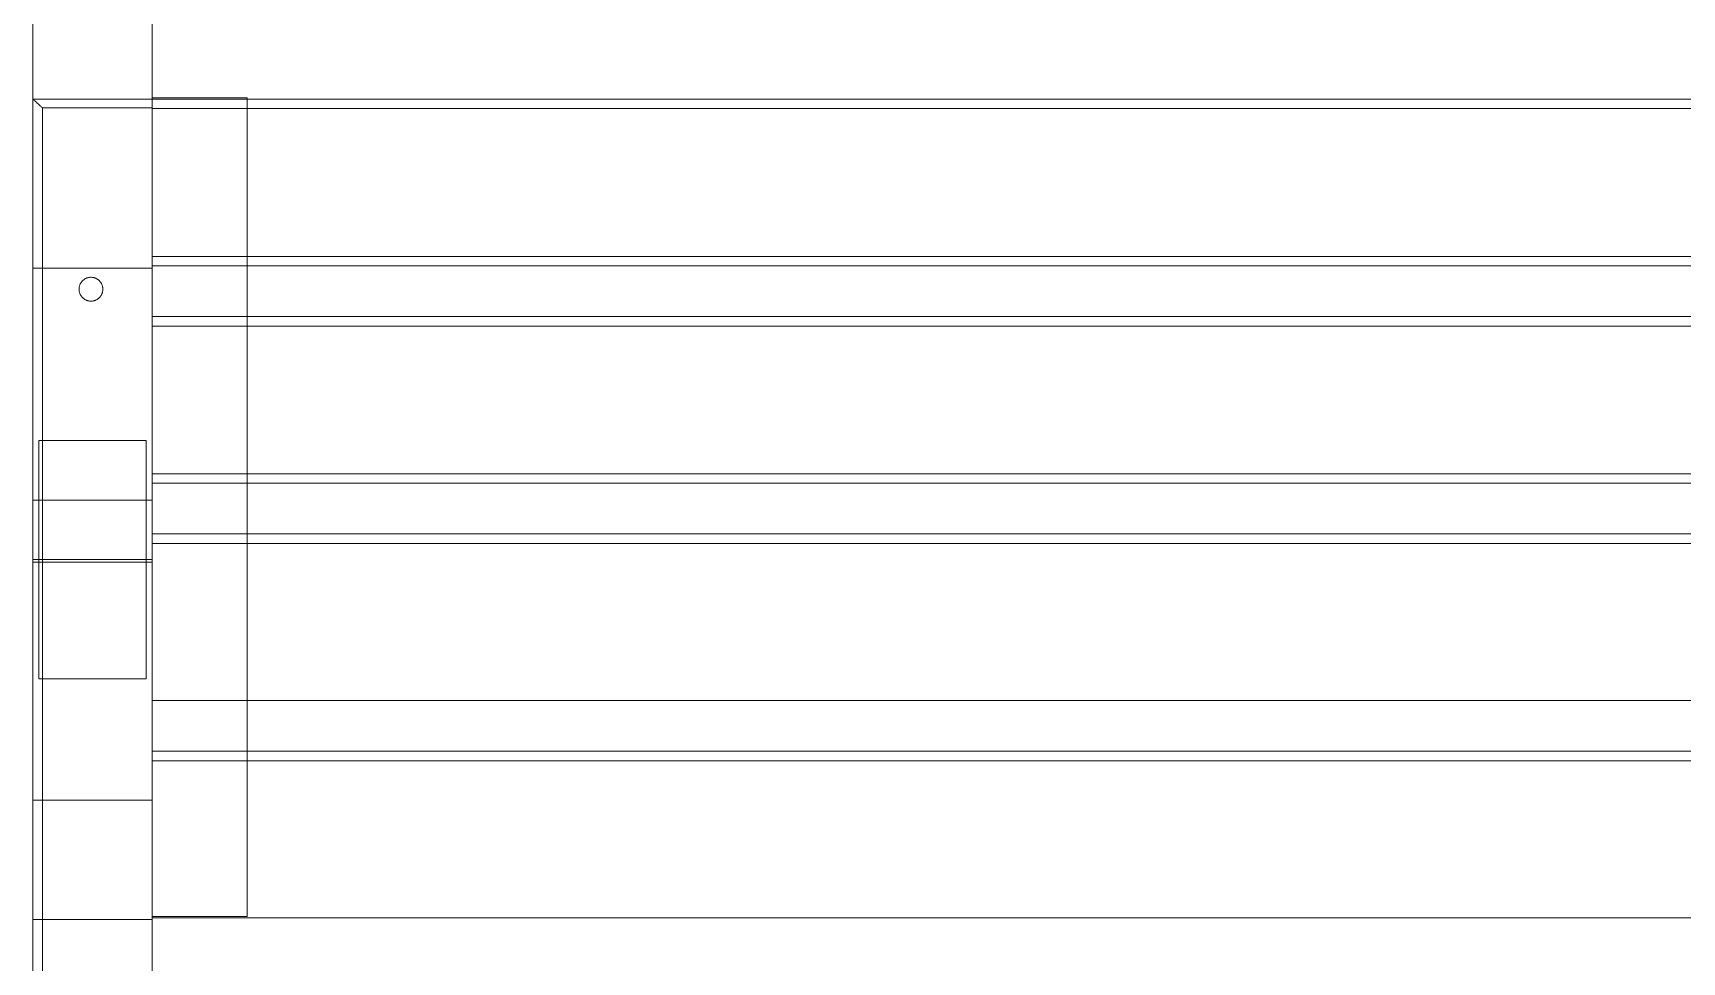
# Model space of a CAD drawing. Header units: millimetres. Extents: x 27531 to 32481, y 14140 to 19587.
# Drawn here: x 27905 to 28599, y 17952 to 18343 of the extents above; entities that cross this region are included whole.
import ezdxf

# ---------------------------------------------------------------- set-up
doc = ezdxf.new("R2010")
doc.units = ezdxf.units.MM
doc.header["$LTSCALE"] = 3
doc.layers.add('Warstwa 1', color=7, linetype='Continuous')

# ---------------------------------------------------------------- blocks, each defined once
blk = doc.blocks.new('eweq')
at = {"layer": 'Warstwa 1', "color": 7, "lineweight": 18}
for points in [[(35307.238, 16929.219), (35307.238, 16835.556)], [(35307.238, 16929.219), (35313.588, 16929.219)], [(35313.588, 16929.219), (35307.238, 16929.219)], [(35307.238, 16929.219), (35307.238, 16929.219)], [(35313.588, 16929.293), (35318.668, 16929.293)], [(35313.588, 16929.293), (35313.588, 16929.293)], [(35313.588, 16929.293), (35318.668, 16929.293)], [(35313.588, 16885.637), (35313.588, 16929.293)], [(35313.588, 16885.637), (35313.588, 16929.293)], [(35313.588, 16929.219), (35313.588, 16929.219)], [(35313.588, 16920.329), (35313.588, 16929.219)], [(35313.588, 16929.219), (35313.588, 16929.219)], [(35504.088, 16929.219), (35313.588, 16929.219)], [(35318.668, 16929.293), (35318.668, 16929.293)], [(35318.668, 16885.637), (35318.668, 16929.293)], [(35318.668, 16885.637), (35318.668, 16929.293)], [(35307.746, 16928.75), (35307.746, 16836.024)], [(35307.746, 16928.75), (35313.588, 16928.75)], [(35313.588, 16928.711), (35313.588, 16920.837)], [(35504.088, 16928.711), (35313.588, 16928.711)], [(35504.088, 16920.837), (35313.588, 16920.837)], [(35313.588, 16920.329), (35313.588, 16920.329)], [(35504.088, 16920.329), (35313.588, 16920.329)], [(35504.088, 16917.63), (35313.588, 16917.63)], [(35313.588, 16908.74), (35313.588, 16917.63)], [(35313.588, 16917.63), (35313.588, 16917.63)], [(35504.088, 16917.122), (35313.588, 16917.122)], [(35313.588, 16917.122), (35313.588, 16909.248)], [(35307.555, 16911.015), (35313.27, 16911.015)], [(35307.555, 16911.015), (35307.555, 16911.015)], [(35313.27, 16911.015), (35307.555, 16911.015)], [(35313.27, 16911.015), (35313.27, 16911.015)], [(35504.088, 16909.248), (35313.588, 16909.248)], [(35504.088, 16908.74), (35313.588, 16908.74)], [(35313.588, 16908.74), (35313.588, 16908.74)], [(35313.588, 16907.832), (35307.238, 16907.832)], [(35313.27, 16907.832), (35307.555, 16907.832)], [(35504.088, 16906.041), (35313.588, 16906.041)], [(35313.588, 16906.041), (35313.588, 16906.041)], [(35313.588, 16897.151), (35313.588, 16906.041)], [(35313.588, 16905.533), (35313.588, 16897.151)], [(35504.088, 16905.533), (35313.588, 16905.533)], [(35307.238, 16904.665), (35307.238, 16904.665)], [(35307.238, 16904.538), (35307.238, 16904.538)], [(35313.588, 16904.665), (35313.588, 16904.665)], [(35313.588, 16904.538), (35313.588, 16904.538)], [(35307.555, 16898.315), (35313.27, 16898.315)], [(35307.555, 16898.315), (35307.555, 16898.315)], [(35313.27, 16898.315), (35307.555, 16898.315)], [(35313.27, 16898.315), (35313.27, 16898.315)], [(35313.588, 16897.151), (35313.588, 16897.151)], [(35313.588, 16894.452), (35313.588, 16894.452)], [(35504.088, 16894.452), (35313.588, 16894.452)], [(35504.088, 16894.452), (35313.588, 16894.452)], [(35313.588, 16893.944), (35313.588, 16885.562)], [(35313.588, 16885.562), (35313.588, 16893.944)], [(35504.088, 16893.944), (35313.588, 16893.944)], [(35504.088, 16893.944), (35313.588, 16893.944)], [(35307.238, 16891.838), (35307.238, 16885.488)], [(35307.238, 16891.838), (35307.238, 16891.838)], [(35313.588, 16891.838), (35313.588, 16891.838)], [(35307.238, 16885.488), (35307.238, 16885.488)], [(35307.238, 16885.488), (35313.588, 16885.488)], [(35313.588, 16885.488), (35307.238, 16885.488)], [(35307.238, 16885.488), (35307.238, 16885.488)], [(35313.588, 16885.637), (35318.668, 16885.637)], [(35313.588, 16885.637), (35313.588, 16885.637)], [(35313.588, 16885.637), (35318.668, 16885.637)], [(35313.588, 16885.562), (35313.588, 16885.562)], [(35313.588, 16885.562), (35313.588, 16885.562)], [(35313.588, 16885.488), (35313.588, 16885.488)], [(35313.588, 16885.488), (35313.588, 16885.488)], [(35318.668, 16885.637), (35318.668, 16885.637)]]:
    blk.add_lwpolyline(points, dxfattribs=at)
for points in [[(35307.238, 17001.058), (35307.238, 16968.927), (35307.238, 16936.796), (35307.238, 16904.665)], [(35307.238, 17001.058), (35307.238, 16968.927), (35307.238, 16936.796), (35307.238, 16904.665)], [(35313.588, 17001.058), (35313.588, 16968.927), (35313.588, 16936.796), (35313.588, 16904.665)], [(35313.588, 17001.058), (35313.588, 16968.927), (35313.588, 16936.796), (35313.588, 16904.665)], [(35307.238, 16929.219), (35307.238, 16897.998), (35307.238, 16866.777), (35307.238, 16835.556)], [(35313.588, 16929.219), (35311.471, 16929.219), (35309.354, 16929.219), (35307.238, 16929.219)], [(35307.238, 16929.219), (35307.238, 16916.758), (35307.238, 16904.298), (35307.238, 16891.838)], [(35307.238, 16929.219), (35307.238, 16926.215), (35307.238, 16923.211), (35307.238, 16920.208)], [(35313.588, 16929.219), (35313.588, 16897.998), (35313.588, 16866.777), (35313.588, 16835.556)], [(35313.588, 16920.208), (35313.588, 16923.211), (35313.588, 16926.215), (35313.588, 16929.219)], [(35313.588, 16929.219), (35313.588, 16916.758), (35313.588, 16904.298), (35313.588, 16891.838)], [(35504.088, 16929.219), (35440.588, 16929.219), (35377.088, 16929.219), (35313.588, 16929.219)], [(35313.588, 16928.75), (35313.588, 16897.842), (35313.588, 16866.933), (35313.588, 16836.024)], [(35307.238, 16920.208), (35307.238, 16908.634), (35307.238, 16897.061), (35307.238, 16885.488)], [(35307.238, 16920.208), (35309.354, 16920.208), (35311.471, 16920.208), (35313.588, 16920.208)], [(35504.088, 16920.329), (35440.588, 16920.329), (35377.088, 16920.329), (35313.588, 16920.329)], [(35313.588, 16920.208), (35313.588, 16908.634), (35313.588, 16897.061), (35313.588, 16885.488)], [(35504.088, 16917.63), (35440.588, 16917.63), (35377.088, 16917.63), (35313.588, 16917.63)], [(35307.555, 16911.015), (35307.555, 16906.782), (35307.555, 16902.548), (35307.555, 16898.315)], [(35307.555, 16911.015), (35307.555, 16906.782), (35307.555, 16902.548), (35307.555, 16898.315)], [(35313.27, 16911.015), (35313.27, 16906.782), (35313.27, 16902.548), (35313.27, 16898.315)], [(35313.27, 16911.015), (35313.27, 16906.782), (35313.27, 16902.548), (35313.27, 16898.315)], [(35504.088, 16908.74), (35440.588, 16908.74), (35377.088, 16908.74), (35313.588, 16908.74)], [(35504.088, 16906.041), (35440.588, 16906.041), (35377.088, 16906.041), (35313.588, 16906.041)], [(35313.588, 16904.665), (35311.471, 16904.665), (35309.354, 16904.665), (35307.238, 16904.665)], [(35307.238, 16904.665), (35309.354, 16904.665), (35311.471, 16904.665), (35313.588, 16904.665)], [(35313.588, 16904.538), (35311.471, 16904.538), (35309.354, 16904.538), (35307.238, 16904.538)], [(35307.238, 16904.538), (35307.238, 16898.188), (35307.238, 16891.838), (35307.238, 16885.488)], [(35307.238, 16904.538), (35309.354, 16904.538), (35311.471, 16904.538), (35313.588, 16904.538)], [(35307.238, 16904.538), (35307.238, 16898.188), (35307.238, 16891.838), (35307.238, 16885.488)], [(35313.588, 16904.538), (35313.588, 16898.188), (35313.588, 16891.838), (35313.588, 16885.488)], [(35313.588, 16904.538), (35313.588, 16898.188), (35313.588, 16891.838), (35313.588, 16885.488)], [(35504.088, 16897.151), (35440.588, 16897.151), (35377.088, 16897.151), (35313.588, 16897.151)], [(35504.088, 16897.151), (35440.588, 16897.151), (35377.088, 16897.151), (35313.588, 16897.151)], [(35307.238, 16891.838), (35307.238, 16889.721), (35307.238, 16887.605), (35307.238, 16885.488)], [(35313.588, 16891.838), (35311.471, 16891.838), (35309.354, 16891.838), (35307.238, 16891.838)], [(35313.588, 16891.838), (35311.471, 16891.838), (35309.354, 16891.838), (35307.238, 16891.838)], [(35313.588, 16891.838), (35311.471, 16891.838), (35309.354, 16891.838), (35307.238, 16891.838)], [(35307.238, 16891.838), (35307.238, 16889.721), (35307.238, 16887.605), (35307.238, 16885.488)], [(35313.588, 16885.488), (35313.588, 16887.605), (35313.588, 16889.721), (35313.588, 16891.838)], [(35313.588, 16891.838), (35313.588, 16889.721), (35313.588, 16887.605), (35313.588, 16885.488)], [(35313.588, 16885.488), (35313.588, 16887.605), (35313.588, 16889.721), (35313.588, 16891.838)], [(35307.238, 16885.488), (35309.354, 16885.488), (35311.471, 16885.488), (35313.588, 16885.488)], [(35307.238, 16885.488), (35309.354, 16885.488), (35311.471, 16885.488), (35313.588, 16885.488)], [(35307.238, 16885.488), (35309.354, 16885.488), (35311.471, 16885.488), (35313.588, 16885.488)], [(35313.588, 16879.212), (35313.588, 16881.329), (35313.588, 16883.446), (35313.588, 16885.562)], [(35504.088, 16885.562), (35440.588, 16885.562), (35377.088, 16885.562), (35313.588, 16885.562)], [(35504.088, 16885.562), (35440.588, 16885.562), (35377.088, 16885.562), (35313.588, 16885.562)], [(35313.588, 16885.562), (35313.588, 16883.446), (35313.588, 16881.329), (35313.588, 16879.212)], [(35504.088, 16885.562), (35440.588, 16885.562), (35377.088, 16885.562), (35313.588, 16885.562)], [(35504.088, 16885.562), (35440.588, 16885.562), (35377.088, 16885.562), (35313.588, 16885.562)]]:
    blk.add_open_spline(points, degree=3, dxfattribs=at)
for points, knots in [([(35307.238, 16929.219), (35307.238, 16929.219), (35307.245, 16929.211), (35307.257, 16929.2), (35307.27, 16929.189), (35307.288, 16929.172), (35307.309, 16929.153), (35307.33, 16929.134), (35307.354, 16929.111), (35307.38, 16929.088), (35307.406, 16929.064), (35307.433, 16929.039), (35307.462, 16929.012), (35307.491, 16928.985), (35307.52, 16928.958), (35307.551, 16928.93), (35307.581, 16928.902), (35307.611, 16928.874), (35307.643, 16928.845), (35307.675, 16928.816), (35307.714, 16928.78), (35307.746, 16928.75)], [0, 0, 0, 0, 1, 1, 1, 2, 2, 2, 3, 3, 3, 4, 4, 4, 5, 5, 5, 6, 6, 6, 7, 7, 7, 7]), ([(35313.588, 16929.219), (35313.588, 16929.219), (35313.588, 16929.215), (35313.588, 16929.209), (35313.588, 16929.203), (35313.588, 16929.193), (35313.588, 16929.181), (35313.588, 16929.168), (35313.588, 16929.153), (35313.588, 16929.135), (35313.588, 16929.117), (35313.588, 16929.096), (35313.588, 16929.074), (35313.588, 16929.051), (35313.588, 16929.027), (35313.588, 16929), (35313.588, 16928.973), (35313.588, 16928.946), (35313.588, 16928.917), (35313.588, 16928.861), (35313.588, 16928.81), (35313.588, 16928.75)], [0, 0, 0, 0, 1, 1, 1, 2, 2, 2, 3, 3, 3, 4, 4, 4, 5, 5, 5, 6, 6, 6, 7, 7, 7, 7]), ([(35313.588, 16929.219), (35313.588, 16929.219), (35313.588, 16929.207), (35313.588, 16929.188), (35313.588, 16929.169), (35313.588, 16929.139), (35313.588, 16929.103), (35313.588, 16929.067), (35313.588, 16929.023), (35313.588, 16928.974), (35313.588, 16928.925), (35313.588, 16928.875), (35313.588, 16928.819), (35313.588, 16928.782), (35313.588, 16928.748), (35313.588, 16928.711)], [0, 0, 0, 0, 1, 1, 1, 2, 2, 2, 3, 3, 3, 4, 4, 4, 5, 5, 5, 5]), ([(35313.588, 16920.837), (35313.588, 16920.781), (35313.588, 16920.716), (35313.588, 16920.664), (35313.588, 16920.611), (35313.588, 16920.557), (35313.588, 16920.514), (35313.588, 16920.47), (35313.588, 16920.432), (35313.588, 16920.402), (35313.588, 16920.372), (35313.588, 16920.353), (35313.588, 16920.34), (35313.588, 16920.332), (35313.588, 16920.329), (35313.588, 16920.329)], [0, 0, 0, 0, 1, 1, 1, 2, 2, 2, 3, 3, 3, 4, 4, 4, 5, 5, 5, 5]), ([(35309.695, 16919.085), (35309.695, 16919.066), (35309.695, 16919.066), (35309.696, 16919.047), (35309.697, 16919.028), (35309.699, 16919.009), (35309.702, 16918.991), (35309.705, 16918.966), (35309.707, 16918.959), (35309.713, 16918.935), (35309.718, 16918.913), (35309.721, 16918.901), (35309.729, 16918.88), (35309.735, 16918.86), (35309.741, 16918.847), (35309.749, 16918.827), (35309.758, 16918.808), (35309.764, 16918.795), (35309.775, 16918.777), (35309.784, 16918.759), (35309.793, 16918.745), (35309.804, 16918.729), (35309.815, 16918.712), (35309.825, 16918.699), (35309.838, 16918.683), (35309.851, 16918.668), (35309.862, 16918.655), (35309.876, 16918.641), (35309.889, 16918.627), (35309.902, 16918.615), (35309.917, 16918.602), (35309.932, 16918.59), (35309.945, 16918.579), (35309.961, 16918.568), (35309.977, 16918.557), (35309.992, 16918.547), (35310.009, 16918.537), (35310.025, 16918.527), (35310.041, 16918.519), (35310.058, 16918.511), (35310.076, 16918.503), (35310.092, 16918.496), (35310.11, 16918.489), (35310.128, 16918.483), (35310.145, 16918.477), (35310.164, 16918.472), (35310.182, 16918.467), (35310.2, 16918.463), (35310.219, 16918.46), (35310.237, 16918.457), (35310.255, 16918.454), (35310.274, 16918.453), (35310.293, 16918.451), (35310.311, 16918.45), (35310.33, 16918.45), (35310.349, 16918.45), (35310.368, 16918.451), (35310.387, 16918.453), (35310.406, 16918.454), (35310.425, 16918.457), (35310.443, 16918.46), (35310.462, 16918.464), (35310.481, 16918.468), (35310.499, 16918.473), (35310.517, 16918.478), (35310.535, 16918.484), (35310.553, 16918.491), (35310.57, 16918.497), (35310.588, 16918.505), (35310.605, 16918.513), (35310.622, 16918.521), (35310.639, 16918.53), (35310.655, 16918.54), (35310.671, 16918.549), (35310.687, 16918.56), (35310.702, 16918.571), (35310.717, 16918.582), (35310.733, 16918.594), (35310.746, 16918.606), (35310.76, 16918.618), (35310.775, 16918.632), (35310.787, 16918.645), (35310.8, 16918.658), (35310.813, 16918.673), (35310.825, 16918.687), (35310.836, 16918.701), (35310.848, 16918.718), (35310.858, 16918.733), (35310.868, 16918.747), (35310.879, 16918.766), (35310.887, 16918.781), (35310.895, 16918.796), (35310.905, 16918.816), (35310.912, 16918.832), (35310.919, 16918.847), (35310.927, 16918.868), (35310.932, 16918.884), (35310.937, 16918.899), (35310.944, 16918.922), (35310.947, 16918.938), (35310.951, 16918.953), (35310.956, 16918.978), (35310.958, 16918.993), (35310.96, 16919.006), (35310.963, 16919.036), (35310.964, 16919.049), (35310.964, 16919.058), (35310.965, 16919.096), (35310.964, 16919.105), (35310.964, 16919.118), (35310.963, 16919.13), (35310.962, 16919.143), (35310.959, 16919.17), (35310.959, 16919.172), (35310.954, 16919.199), (35310.95, 16919.222), (35310.948, 16919.232), (35310.942, 16919.254), (35310.936, 16919.276), (35310.932, 16919.288), (35310.924, 16919.308), (35310.917, 16919.328), (35310.911, 16919.342), (35310.902, 16919.361), (35310.893, 16919.379), (35310.885, 16919.393), (35310.875, 16919.411), (35310.864, 16919.428), (35310.856, 16919.441), (35310.844, 16919.458), (35310.832, 16919.474), (35310.822, 16919.487), (35310.809, 16919.502), (35310.796, 16919.517), (35310.784, 16919.529), (35310.77, 16919.543), (35310.755, 16919.557), (35310.742, 16919.568), (35310.727, 16919.58), (35310.712, 16919.592), (35310.698, 16919.603), (35310.682, 16919.614), (35310.666, 16919.624), (35310.65, 16919.633), (35310.633, 16919.643), (35310.617, 16919.652), (35310.601, 16919.66), (35310.583, 16919.667), (35310.565, 16919.675), (35310.549, 16919.681), (35310.53, 16919.687), (35310.512, 16919.693), (35310.495, 16919.698), (35310.476, 16919.703), (35310.458, 16919.707), (35310.44, 16919.711), (35310.421, 16919.713), (35310.403, 16919.716), (35310.384, 16919.718), (35310.366, 16919.719), (35310.347, 16919.72), (35310.328, 16919.72), (35310.31, 16919.72), (35310.291, 16919.719), (35310.272, 16919.718), (35310.253, 16919.715), (35310.234, 16919.713), (35310.215, 16919.71), (35310.197, 16919.706), (35310.178, 16919.702), (35310.16, 16919.697), (35310.142, 16919.692), (35310.124, 16919.686), (35310.105, 16919.68), (35310.088, 16919.672), (35310.071, 16919.665), (35310.053, 16919.657), (35310.037, 16919.649), (35310.02, 16919.64), (35310.003, 16919.63), (35309.988, 16919.62), (35309.972, 16919.61), (35309.956, 16919.599), (35309.942, 16919.588), (35309.927, 16919.577), (35309.912, 16919.564), (35309.898, 16919.551), (35309.885, 16919.539), (35309.871, 16919.524), (35309.859, 16919.511), (35309.847, 16919.498), (35309.833, 16919.482), (35309.823, 16919.468), (35309.812, 16919.453), (35309.8, 16919.436), (35309.791, 16919.421), (35309.782, 16919.406), (35309.771, 16919.388), (35309.763, 16919.372), (35309.755, 16919.357), (35309.746, 16919.337), (35309.74, 16919.321), (35309.734, 16919.305), (35309.726, 16919.284), (35309.721, 16919.268), (35309.717, 16919.252), (35309.711, 16919.229), (35309.708, 16919.213), (35309.705, 16919.199), (35309.701, 16919.173), (35309.699, 16919.158), (35309.697, 16919.146), (35309.695, 16919.114), (35309.695, 16919.102), (35309.695, 16919.098), (35309.695, 16919.09), (35309.695, 16919.085)], [0, 0, 0, 0, 1, 1, 1, 2, 2, 2, 3, 3, 3, 4, 4, 4, 5, 5, 5, 6, 6, 6, 7, 7, 7, 8, 8, 8, 9, 9, 9, 10, 10, 10, 11, 11, 11, 12, 12, 12, 13, 13, 13, 14, 14, 14, 15, 15, 15, 16, 16, 16, 17, 17, 17, 18, 18, 18, 19, 19, 19, 20, 20, 20, 21, 21, 21, 22, 22, 22, 23, 23, 23, 24, 24, 24, 25, 25, 25, 26, 26, 26, 27, 27, 27, 28, 28, 28, 29, 29, 29, 30, 30, 30, 31, 31, 31, 32, 32, 32, 33, 33, 33, 34, 34, 34, 35, 35, 35, 36, 36, 36, 37, 37, 37, 38, 38, 38, 39, 39, 39, 40, 40, 40, 41, 41, 41, 42, 42, 42, 43, 43, 43, 44, 44, 44, 45, 45, 45, 46, 46, 46, 47, 47, 47, 48, 48, 48, 49, 49, 49, 50, 50, 50, 51, 51, 51, 52, 52, 52, 53, 53, 53, 54, 54, 54, 55, 55, 55, 56, 56, 56, 57, 57, 57, 58, 58, 58, 59, 59, 59, 60, 60, 60, 61, 61, 61, 62, 62, 62, 63, 63, 63, 64, 64, 64, 65, 65, 65, 66, 66, 66, 67, 67, 67, 68, 68, 68, 69, 69, 69, 70, 70, 70, 71, 71, 71, 72, 72, 72, 72]), ([(35309.695, 16919.085), (35309.695, 16919.066), (35309.695, 16919.066), (35309.696, 16919.047), (35309.697, 16919.028), (35309.699, 16919.009), (35309.702, 16918.991), (35309.705, 16918.966), (35309.707, 16918.959), (35309.713, 16918.935), (35309.718, 16918.913), (35309.721, 16918.901), (35309.729, 16918.88), (35309.735, 16918.86), (35309.741, 16918.847), (35309.749, 16918.827), (35309.758, 16918.808), (35309.764, 16918.795), (35309.775, 16918.777), (35309.784, 16918.759), (35309.793, 16918.745), (35309.804, 16918.729), (35309.815, 16918.712), (35309.825, 16918.699), (35309.838, 16918.683), (35309.851, 16918.668), (35309.862, 16918.655), (35309.876, 16918.641), (35309.889, 16918.627), (35309.902, 16918.615), (35309.917, 16918.602), (35309.932, 16918.59), (35309.945, 16918.579), (35309.961, 16918.568), (35309.977, 16918.557), (35309.992, 16918.547), (35310.009, 16918.537), (35310.025, 16918.527), (35310.041, 16918.519), (35310.058, 16918.511), (35310.076, 16918.503), (35310.092, 16918.496), (35310.11, 16918.489), (35310.128, 16918.483), (35310.145, 16918.477), (35310.164, 16918.472), (35310.182, 16918.467), (35310.2, 16918.463), (35310.219, 16918.46), (35310.237, 16918.457), (35310.255, 16918.454), (35310.274, 16918.453), (35310.293, 16918.451), (35310.311, 16918.45), (35310.33, 16918.45), (35310.349, 16918.45), (35310.368, 16918.451), (35310.387, 16918.453), (35310.406, 16918.454), (35310.425, 16918.457), (35310.443, 16918.46), (35310.462, 16918.464), (35310.481, 16918.468), (35310.499, 16918.473), (35310.517, 16918.478), (35310.535, 16918.484), (35310.553, 16918.491), (35310.57, 16918.497), (35310.588, 16918.505), (35310.605, 16918.513), (35310.622, 16918.521), (35310.639, 16918.53), (35310.655, 16918.54), (35310.671, 16918.549), (35310.687, 16918.56), (35310.702, 16918.571), (35310.717, 16918.582), (35310.733, 16918.594), (35310.746, 16918.606), (35310.76, 16918.618), (35310.775, 16918.632), (35310.787, 16918.645), (35310.8, 16918.658), (35310.813, 16918.673), (35310.825, 16918.687), (35310.836, 16918.701), (35310.848, 16918.718), (35310.858, 16918.733), (35310.868, 16918.747), (35310.879, 16918.766), (35310.887, 16918.781), (35310.895, 16918.796), (35310.905, 16918.816), (35310.912, 16918.832), (35310.919, 16918.847), (35310.927, 16918.868), (35310.932, 16918.884), (35310.937, 16918.899), (35310.944, 16918.922), (35310.947, 16918.938), (35310.951, 16918.953), (35310.956, 16918.978), (35310.958, 16918.993), (35310.96, 16919.006), (35310.963, 16919.036), (35310.964, 16919.049), (35310.964, 16919.058), (35310.965, 16919.096), (35310.964, 16919.105), (35310.964, 16919.118), (35310.963, 16919.13), (35310.962, 16919.143), (35310.959, 16919.17), (35310.959, 16919.172), (35310.954, 16919.199), (35310.95, 16919.222), (35310.948, 16919.232), (35310.942, 16919.254), (35310.936, 16919.276), (35310.932, 16919.288), (35310.924, 16919.308), (35310.917, 16919.328), (35310.911, 16919.342), (35310.902, 16919.361), (35310.893, 16919.379), (35310.885, 16919.393), (35310.875, 16919.411), (35310.864, 16919.428), (35310.856, 16919.441), (35310.844, 16919.458), (35310.832, 16919.474), (35310.822, 16919.487), (35310.809, 16919.502), (35310.796, 16919.517), (35310.784, 16919.529), (35310.77, 16919.543), (35310.755, 16919.557), (35310.742, 16919.568), (35310.727, 16919.58), (35310.712, 16919.592), (35310.698, 16919.603), (35310.682, 16919.614), (35310.666, 16919.624), (35310.65, 16919.633), (35310.633, 16919.643), (35310.617, 16919.652), (35310.601, 16919.66), (35310.583, 16919.667), (35310.565, 16919.675), (35310.549, 16919.681), (35310.53, 16919.687), (35310.512, 16919.693), (35310.495, 16919.698), (35310.476, 16919.703), (35310.458, 16919.707), (35310.44, 16919.711), (35310.421, 16919.713), (35310.403, 16919.716), (35310.384, 16919.718), (35310.366, 16919.719), (35310.347, 16919.72), (35310.328, 16919.72), (35310.31, 16919.72), (35310.291, 16919.719), (35310.272, 16919.718), (35310.253, 16919.715), (35310.234, 16919.713), (35310.215, 16919.71), (35310.197, 16919.706), (35310.178, 16919.702), (35310.16, 16919.697), (35310.142, 16919.692), (35310.124, 16919.686), (35310.105, 16919.68), (35310.088, 16919.672), (35310.071, 16919.665), (35310.053, 16919.657), (35310.037, 16919.649), (35310.02, 16919.64), (35310.003, 16919.63), (35309.988, 16919.62), (35309.972, 16919.61), (35309.956, 16919.599), (35309.942, 16919.588), (35309.927, 16919.577), (35309.912, 16919.564), (35309.898, 16919.551), (35309.885, 16919.539), (35309.871, 16919.524), (35309.859, 16919.511), (35309.847, 16919.498), (35309.833, 16919.482), (35309.823, 16919.468), (35309.812, 16919.453), (35309.8, 16919.436), (35309.791, 16919.421), (35309.782, 16919.406), (35309.771, 16919.388), (35309.763, 16919.372), (35309.755, 16919.357), (35309.746, 16919.337), (35309.74, 16919.321), (35309.734, 16919.305), (35309.726, 16919.284), (35309.721, 16919.268), (35309.717, 16919.252), (35309.711, 16919.229), (35309.708, 16919.213), (35309.705, 16919.199), (35309.701, 16919.173), (35309.699, 16919.158), (35309.697, 16919.146), (35309.695, 16919.114), (35309.695, 16919.102), (35309.695, 16919.098), (35309.695, 16919.09), (35309.695, 16919.085)], [0, 0, 0, 0, 1, 1, 1, 2, 2, 2, 3, 3, 3, 4, 4, 4, 5, 5, 5, 6, 6, 6, 7, 7, 7, 8, 8, 8, 9, 9, 9, 10, 10, 10, 11, 11, 11, 12, 12, 12, 13, 13, 13, 14, 14, 14, 15, 15, 15, 16, 16, 16, 17, 17, 17, 18, 18, 18, 19, 19, 19, 20, 20, 20, 21, 21, 21, 22, 22, 22, 23, 23, 23, 24, 24, 24, 25, 25, 25, 26, 26, 26, 27, 27, 27, 28, 28, 28, 29, 29, 29, 30, 30, 30, 31, 31, 31, 32, 32, 32, 33, 33, 33, 34, 34, 34, 35, 35, 35, 36, 36, 36, 37, 37, 37, 38, 38, 38, 39, 39, 39, 40, 40, 40, 41, 41, 41, 42, 42, 42, 43, 43, 43, 44, 44, 44, 45, 45, 45, 46, 46, 46, 47, 47, 47, 48, 48, 48, 49, 49, 49, 50, 50, 50, 51, 51, 51, 52, 52, 52, 53, 53, 53, 54, 54, 54, 55, 55, 55, 56, 56, 56, 57, 57, 57, 58, 58, 58, 59, 59, 59, 60, 60, 60, 61, 61, 61, 62, 62, 62, 63, 63, 63, 64, 64, 64, 65, 65, 65, 66, 66, 66, 67, 67, 67, 68, 68, 68, 69, 69, 69, 70, 70, 70, 71, 71, 71, 72, 72, 72, 72]), ([(35313.588, 16917.63), (35313.588, 16917.63), (35313.588, 16917.618), (35313.588, 16917.6), (35313.588, 16917.58), (35313.588, 16917.55), (35313.588, 16917.514), (35313.588, 16917.478), (35313.588, 16917.434), (35313.588, 16917.386), (35313.588, 16917.336), (35313.588, 16917.286), (35313.588, 16917.23), (35313.588, 16917.193), (35313.588, 16917.159), (35313.588, 16917.122)], [0, 0, 0, 0, 1, 1, 1, 2, 2, 2, 3, 3, 3, 4, 4, 4, 5, 5, 5, 5]), ([(35313.588, 16909.248), (35313.588, 16909.192), (35313.588, 16909.127), (35313.588, 16909.075), (35313.588, 16909.022), (35313.588, 16908.969), (35313.588, 16908.925), (35313.588, 16908.881), (35313.588, 16908.843), (35313.588, 16908.814), (35313.588, 16908.784), (35313.588, 16908.764), (35313.588, 16908.751), (35313.588, 16908.743), (35313.588, 16908.74), (35313.588, 16908.74)], [0, 0, 0, 0, 1, 1, 1, 2, 2, 2, 3, 3, 3, 4, 4, 4, 5, 5, 5, 5]), ([(35307.238, 16907.832), (35307.238, 16907.813), (35307.238, 16907.813), (35307.238, 16907.794), (35307.238, 16907.775), (35307.238, 16907.756), (35307.238, 16907.737), (35307.238, 16907.713), (35307.238, 16907.705), (35307.238, 16907.681), (35307.238, 16907.66), (35307.238, 16907.648), (35307.238, 16907.627), (35307.238, 16907.607), (35307.238, 16907.593), (35307.238, 16907.574), (35307.238, 16907.555), (35307.238, 16907.541), (35307.238, 16907.523), (35307.238, 16907.505), (35307.238, 16907.492), (35307.238, 16907.475), (35307.238, 16907.458), (35307.238, 16907.445), (35307.238, 16907.43), (35307.238, 16907.414), (35307.238, 16907.402), (35307.238, 16907.388), (35307.238, 16907.373), (35307.238, 16907.362), (35307.238, 16907.349), (35307.238, 16907.336), (35307.238, 16907.326), (35307.238, 16907.314), (35307.238, 16907.303), (35307.238, 16907.293), (35307.238, 16907.284), (35307.238, 16907.274), (35307.238, 16907.266), (35307.238, 16907.257), (35307.238, 16907.249), (35307.238, 16907.242), (35307.238, 16907.236), (35307.238, 16907.229), (35307.238, 16907.224), (35307.238, 16907.219), (35307.238, 16907.214), (35307.238, 16907.21), (35307.238, 16907.206), (35307.238, 16907.203), (35307.238, 16907.201), (35307.238, 16907.199), (35307.238, 16907.197), (35307.238, 16907.197), (35307.238, 16907.197), (35307.238, 16907.197), (35307.238, 16907.197), (35307.238, 16907.199), (35307.238, 16907.201), (35307.238, 16907.203), (35307.238, 16907.207), (35307.238, 16907.21), (35307.238, 16907.214), (35307.238, 16907.22), (35307.238, 16907.224), (35307.238, 16907.23), (35307.238, 16907.237), (35307.238, 16907.244), (35307.238, 16907.251), (35307.238, 16907.259), (35307.238, 16907.267), (35307.238, 16907.277), (35307.238, 16907.286), (35307.238, 16907.296), (35307.238, 16907.307), (35307.238, 16907.317), (35307.238, 16907.328), (35307.238, 16907.341), (35307.238, 16907.352), (35307.238, 16907.364), (35307.238, 16907.378), (35307.238, 16907.391), (35307.238, 16907.404), (35307.238, 16907.42), (35307.238, 16907.434), (35307.238, 16907.448), (35307.238, 16907.464), (35307.238, 16907.479), (35307.238, 16907.494), (35307.238, 16907.512), (35307.238, 16907.527), (35307.238, 16907.543), (35307.238, 16907.562), (35307.238, 16907.578), (35307.238, 16907.593), (35307.238, 16907.615), (35307.238, 16907.63), (35307.238, 16907.646), (35307.238, 16907.669), (35307.238, 16907.684), (35307.238, 16907.699), (35307.238, 16907.724), (35307.238, 16907.74), (35307.238, 16907.753), (35307.238, 16907.782), (35307.238, 16907.795), (35307.238, 16907.804), (35307.238, 16907.843), (35307.238, 16907.851), (35307.238, 16907.864), (35307.238, 16907.877), (35307.238, 16907.889), (35307.238, 16907.917), (35307.238, 16907.918), (35307.238, 16907.946), (35307.238, 16907.969), (35307.238, 16907.978), (35307.238, 16908.001), (35307.238, 16908.022), (35307.238, 16908.034), (35307.238, 16908.055), (35307.238, 16908.075), (35307.238, 16908.088), (35307.238, 16908.107), (35307.238, 16908.126), (35307.238, 16908.139), (35307.238, 16908.157), (35307.238, 16908.174), (35307.238, 16908.188), (35307.238, 16908.204), (35307.238, 16908.22), (35307.238, 16908.233), (35307.238, 16908.248), (35307.238, 16908.263), (35307.238, 16908.276), (35307.238, 16908.289), (35307.238, 16908.303), (35307.238, 16908.314), (35307.238, 16908.327), (35307.238, 16908.339), (35307.238, 16908.349), (35307.238, 16908.36), (35307.238, 16908.371), (35307.238, 16908.38), (35307.238, 16908.389), (35307.238, 16908.398), (35307.238, 16908.406), (35307.238, 16908.414), (35307.238, 16908.421), (35307.238, 16908.428), (35307.238, 16908.434), (35307.238, 16908.44), (35307.238, 16908.445), (35307.238, 16908.449), (35307.238, 16908.454), (35307.238, 16908.457), (35307.238, 16908.46), (35307.238, 16908.463), (35307.238, 16908.464), (35307.238, 16908.466), (35307.238, 16908.467), (35307.238, 16908.467), (35307.238, 16908.466), (35307.238, 16908.466), (35307.238, 16908.464), (35307.238, 16908.462), (35307.238, 16908.46), (35307.238, 16908.456), (35307.238, 16908.452), (35307.238, 16908.449), (35307.238, 16908.444), (35307.238, 16908.438), (35307.238, 16908.433), (35307.238, 16908.426), (35307.238, 16908.419), (35307.238, 16908.412), (35307.238, 16908.404), (35307.238, 16908.395), (35307.238, 16908.387), (35307.238, 16908.377), (35307.238, 16908.367), (35307.238, 16908.357), (35307.238, 16908.345), (35307.238, 16908.334), (35307.238, 16908.323), (35307.238, 16908.31), (35307.238, 16908.298), (35307.238, 16908.285), (35307.238, 16908.271), (35307.238, 16908.257), (35307.238, 16908.244), (35307.238, 16908.228), (35307.238, 16908.214), (35307.238, 16908.2), (35307.238, 16908.183), (35307.238, 16908.168), (35307.238, 16908.153), (35307.238, 16908.134), (35307.238, 16908.118), (35307.238, 16908.103), (35307.238, 16908.083), (35307.238, 16908.067), (35307.238, 16908.052), (35307.238, 16908.03), (35307.238, 16908.014), (35307.238, 16907.999), (35307.238, 16907.975), (35307.238, 16907.96), (35307.238, 16907.945), (35307.238, 16907.919), (35307.238, 16907.904), (35307.238, 16907.893), (35307.238, 16907.861), (35307.238, 16907.849), (35307.238, 16907.844), (35307.238, 16907.836), (35307.238, 16907.832)], [0, 0, 0, 0, 1, 1, 1, 2, 2, 2, 3, 3, 3, 4, 4, 4, 5, 5, 5, 6, 6, 6, 7, 7, 7, 8, 8, 8, 9, 9, 9, 10, 10, 10, 11, 11, 11, 12, 12, 12, 13, 13, 13, 14, 14, 14, 15, 15, 15, 16, 16, 16, 17, 17, 17, 18, 18, 18, 19, 19, 19, 20, 20, 20, 21, 21, 21, 22, 22, 22, 23, 23, 23, 24, 24, 24, 25, 25, 25, 26, 26, 26, 27, 27, 27, 28, 28, 28, 29, 29, 29, 30, 30, 30, 31, 31, 31, 32, 32, 32, 33, 33, 33, 34, 34, 34, 35, 35, 35, 36, 36, 36, 37, 37, 37, 38, 38, 38, 39, 39, 39, 40, 40, 40, 41, 41, 41, 42, 42, 42, 43, 43, 43, 44, 44, 44, 45, 45, 45, 46, 46, 46, 47, 47, 47, 48, 48, 48, 49, 49, 49, 50, 50, 50, 51, 51, 51, 52, 52, 52, 53, 53, 53, 54, 54, 54, 55, 55, 55, 56, 56, 56, 57, 57, 57, 58, 58, 58, 59, 59, 59, 60, 60, 60, 61, 61, 61, 62, 62, 62, 63, 63, 63, 64, 64, 64, 65, 65, 65, 66, 66, 66, 67, 67, 67, 68, 68, 68, 69, 69, 69, 70, 70, 70, 71, 71, 71, 72, 72, 72, 72]), ([(35307.555, 16907.832), (35307.555, 16907.787), (35307.555, 16907.746), (35307.555, 16907.702), (35307.555, 16907.657), (35307.555, 16907.622), (35307.555, 16907.58), (35307.555, 16907.537), (35307.555, 16907.506), (35307.555, 16907.468), (35307.555, 16907.43), (35307.555, 16907.403), (35307.555, 16907.371), (35307.555, 16907.34), (35307.555, 16907.317), (35307.555, 16907.293), (35307.555, 16907.27), (35307.555, 16907.253), (35307.555, 16907.237), (35307.555, 16907.222), (35307.555, 16907.212), (35307.555, 16907.205), (35307.555, 16907.198), (35307.555, 16907.195), (35307.555, 16907.197), (35307.555, 16907.198), (35307.555, 16907.205), (35307.555, 16907.215), (35307.555, 16907.225), (35307.555, 16907.24), (35307.555, 16907.258), (35307.555, 16907.276), (35307.555, 16907.3), (35307.555, 16907.324), (35307.555, 16907.348), (35307.555, 16907.381), (35307.555, 16907.411), (35307.555, 16907.44), (35307.555, 16907.48), (35307.555, 16907.514), (35307.555, 16907.547), (35307.555, 16907.592), (35307.555, 16907.629), (35307.555, 16907.665), (35307.555, 16907.713), (35307.555, 16907.751), (35307.555, 16907.791), (35307.555, 16907.836), (35307.555, 16907.877), (35307.555, 16907.922), (35307.555, 16907.961), (35307.555, 16908.004), (35307.555, 16908.049), (35307.555, 16908.082), (35307.555, 16908.124), (35307.555, 16908.165), (35307.555, 16908.195), (35307.555, 16908.231), (35307.555, 16908.266), (35307.555, 16908.292), (35307.555, 16908.321), (35307.555, 16908.35), (35307.555, 16908.371), (35307.555, 16908.392), (35307.555, 16908.412), (35307.555, 16908.427), (35307.555, 16908.44), (35307.555, 16908.452), (35307.555, 16908.46), (35307.555, 16908.464), (35307.555, 16908.468), (35307.555, 16908.467), (35307.555, 16908.463), (35307.555, 16908.458), (35307.555, 16908.449), (35307.555, 16908.436), (35307.555, 16908.424), (35307.555, 16908.405), (35307.555, 16908.385), (35307.555, 16908.365), (35307.555, 16908.338), (35307.555, 16908.311), (35307.555, 16908.285), (35307.555, 16908.25), (35307.555, 16908.219), (35307.555, 16908.188), (35307.555, 16908.146), (35307.555, 16908.111), (35307.555, 16908.077), (35307.555, 16908.03), (35307.555, 16907.993), (35307.555, 16907.955), (35307.555, 16907.908), (35307.555, 16907.869), (35307.555, 16907.857), (35307.555, 16907.844), (35307.555, 16907.832)], [0, 0, 0, 0, 1, 1, 1, 2, 2, 2, 3, 3, 3, 4, 4, 4, 5, 5, 5, 6, 6, 6, 7, 7, 7, 8, 8, 8, 9, 9, 9, 10, 10, 10, 11, 11, 11, 12, 12, 12, 13, 13, 13, 14, 14, 14, 15, 15, 15, 16, 16, 16, 17, 17, 17, 18, 18, 18, 19, 19, 19, 20, 20, 20, 21, 21, 21, 22, 22, 22, 23, 23, 23, 24, 24, 24, 25, 25, 25, 26, 26, 26, 27, 27, 27, 28, 28, 28, 29, 29, 29, 30, 30, 30, 31, 31, 31, 32, 32, 32, 32]), ([(35313.27, 16907.832), (35313.27, 16907.787), (35313.27, 16907.746), (35313.27, 16907.702), (35313.27, 16907.657), (35313.27, 16907.622), (35313.27, 16907.58), (35313.27, 16907.537), (35313.27, 16907.506), (35313.27, 16907.468), (35313.27, 16907.43), (35313.27, 16907.403), (35313.27, 16907.371), (35313.27, 16907.34), (35313.27, 16907.317), (35313.27, 16907.293), (35313.27, 16907.27), (35313.27, 16907.253), (35313.27, 16907.237), (35313.27, 16907.222), (35313.27, 16907.212), (35313.27, 16907.205), (35313.27, 16907.198), (35313.27, 16907.195), (35313.27, 16907.197), (35313.27, 16907.198), (35313.27, 16907.205), (35313.27, 16907.215), (35313.27, 16907.225), (35313.27, 16907.24), (35313.27, 16907.258), (35313.27, 16907.276), (35313.27, 16907.3), (35313.27, 16907.324), (35313.27, 16907.348), (35313.27, 16907.381), (35313.27, 16907.411), (35313.27, 16907.44), (35313.27, 16907.48), (35313.27, 16907.514), (35313.27, 16907.547), (35313.27, 16907.592), (35313.27, 16907.629), (35313.27, 16907.665), (35313.27, 16907.713), (35313.27, 16907.751), (35313.27, 16907.791), (35313.27, 16907.836), (35313.27, 16907.877), (35313.27, 16907.922), (35313.27, 16907.961), (35313.27, 16908.004), (35313.27, 16908.049), (35313.27, 16908.082), (35313.27, 16908.124), (35313.27, 16908.165), (35313.27, 16908.195), (35313.27, 16908.231), (35313.27, 16908.266), (35313.27, 16908.292), (35313.27, 16908.321), (35313.27, 16908.35), (35313.27, 16908.371), (35313.27, 16908.392), (35313.27, 16908.412), (35313.27, 16908.427), (35313.27, 16908.44), (35313.27, 16908.452), (35313.27, 16908.46), (35313.27, 16908.464), (35313.27, 16908.468), (35313.27, 16908.467), (35313.27, 16908.463), (35313.27, 16908.458), (35313.27, 16908.449), (35313.27, 16908.436), (35313.27, 16908.424), (35313.27, 16908.405), (35313.27, 16908.385), (35313.27, 16908.365), (35313.27, 16908.338), (35313.27, 16908.311), (35313.27, 16908.285), (35313.27, 16908.25), (35313.27, 16908.219), (35313.27, 16908.188), (35313.27, 16908.146), (35313.27, 16908.111), (35313.27, 16908.077), (35313.27, 16908.03), (35313.27, 16907.993), (35313.27, 16907.955), (35313.27, 16907.908), (35313.27, 16907.869), (35313.27, 16907.857), (35313.27, 16907.844), (35313.27, 16907.832)], [0, 0, 0, 0, 1, 1, 1, 2, 2, 2, 3, 3, 3, 4, 4, 4, 5, 5, 5, 6, 6, 6, 7, 7, 7, 8, 8, 8, 9, 9, 9, 10, 10, 10, 11, 11, 11, 12, 12, 12, 13, 13, 13, 14, 14, 14, 15, 15, 15, 16, 16, 16, 17, 17, 17, 18, 18, 18, 19, 19, 19, 20, 20, 20, 21, 21, 21, 22, 22, 22, 23, 23, 23, 24, 24, 24, 25, 25, 25, 26, 26, 26, 27, 27, 27, 28, 28, 28, 29, 29, 29, 30, 30, 30, 31, 31, 31, 32, 32, 32, 32]), ([(35313.588, 16907.832), (35313.588, 16907.813), (35313.588, 16907.813), (35313.588, 16907.794), (35313.588, 16907.775), (35313.588, 16907.756), (35313.588, 16907.737), (35313.588, 16907.713), (35313.588, 16907.705), (35313.588, 16907.681), (35313.588, 16907.66), (35313.588, 16907.648), (35313.588, 16907.627), (35313.588, 16907.607), (35313.588, 16907.593), (35313.588, 16907.574), (35313.588, 16907.555), (35313.588, 16907.541), (35313.588, 16907.523), (35313.588, 16907.505), (35313.588, 16907.492), (35313.588, 16907.475), (35313.588, 16907.458), (35313.588, 16907.445), (35313.588, 16907.43), (35313.588, 16907.414), (35313.588, 16907.402), (35313.588, 16907.388), (35313.588, 16907.373), (35313.588, 16907.362), (35313.588, 16907.349), (35313.588, 16907.336), (35313.588, 16907.326), (35313.588, 16907.314), (35313.588, 16907.303), (35313.588, 16907.293), (35313.588, 16907.284), (35313.588, 16907.274), (35313.588, 16907.266), (35313.588, 16907.257), (35313.588, 16907.249), (35313.588, 16907.242), (35313.588, 16907.236), (35313.588, 16907.229), (35313.588, 16907.224), (35313.588, 16907.219), (35313.588, 16907.214), (35313.588, 16907.21), (35313.588, 16907.206), (35313.588, 16907.203), (35313.588, 16907.201), (35313.588, 16907.199), (35313.588, 16907.197), (35313.588, 16907.197), (35313.588, 16907.197), (35313.588, 16907.197), (35313.588, 16907.197), (35313.588, 16907.199), (35313.588, 16907.201), (35313.588, 16907.203), (35313.588, 16907.207), (35313.588, 16907.21), (35313.588, 16907.214), (35313.588, 16907.22), (35313.588, 16907.224), (35313.588, 16907.23), (35313.588, 16907.237), (35313.588, 16907.244), (35313.588, 16907.251), (35313.588, 16907.259), (35313.588, 16907.267), (35313.588, 16907.277), (35313.588, 16907.286), (35313.588, 16907.296), (35313.588, 16907.307), (35313.588, 16907.317), (35313.588, 16907.328), (35313.588, 16907.341), (35313.588, 16907.352), (35313.588, 16907.364), (35313.588, 16907.378), (35313.588, 16907.391), (35313.588, 16907.404), (35313.588, 16907.42), (35313.588, 16907.434), (35313.588, 16907.448), (35313.588, 16907.464), (35313.588, 16907.479), (35313.588, 16907.494), (35313.588, 16907.512), (35313.588, 16907.527), (35313.588, 16907.543), (35313.588, 16907.562), (35313.588, 16907.578), (35313.588, 16907.593), (35313.588, 16907.615), (35313.588, 16907.63), (35313.588, 16907.646), (35313.588, 16907.669), (35313.588, 16907.684), (35313.588, 16907.699), (35313.588, 16907.724), (35313.588, 16907.74), (35313.588, 16907.753), (35313.588, 16907.782), (35313.588, 16907.795), (35313.588, 16907.804), (35313.588, 16907.843), (35313.588, 16907.851), (35313.588, 16907.864), (35313.588, 16907.877), (35313.588, 16907.889), (35313.588, 16907.917), (35313.588, 16907.918), (35313.588, 16907.946), (35313.588, 16907.969), (35313.588, 16907.978), (35313.588, 16908.001), (35313.588, 16908.022), (35313.588, 16908.034), (35313.588, 16908.055), (35313.588, 16908.075), (35313.588, 16908.088), (35313.588, 16908.107), (35313.588, 16908.126), (35313.588, 16908.139), (35313.588, 16908.157), (35313.588, 16908.174), (35313.588, 16908.188), (35313.588, 16908.204), (35313.588, 16908.22), (35313.588, 16908.233), (35313.588, 16908.248), (35313.588, 16908.263), (35313.588, 16908.276), (35313.588, 16908.289), (35313.588, 16908.303), (35313.588, 16908.314), (35313.588, 16908.327), (35313.588, 16908.339), (35313.588, 16908.349), (35313.588, 16908.36), (35313.588, 16908.371), (35313.588, 16908.38), (35313.588, 16908.389), (35313.588, 16908.398), (35313.588, 16908.406), (35313.588, 16908.414), (35313.588, 16908.421), (35313.588, 16908.428), (35313.588, 16908.434), (35313.588, 16908.44), (35313.588, 16908.445), (35313.588, 16908.449), (35313.588, 16908.454), (35313.588, 16908.457), (35313.588, 16908.46), (35313.588, 16908.463), (35313.588, 16908.464), (35313.588, 16908.466), (35313.588, 16908.467), (35313.588, 16908.467), (35313.588, 16908.466), (35313.588, 16908.466), (35313.588, 16908.464), (35313.588, 16908.462), (35313.588, 16908.46), (35313.588, 16908.456), (35313.588, 16908.452), (35313.588, 16908.449), (35313.588, 16908.444), (35313.588, 16908.438), (35313.588, 16908.433), (35313.588, 16908.426), (35313.588, 16908.419), (35313.588, 16908.412), (35313.588, 16908.404), (35313.588, 16908.395), (35313.588, 16908.387), (35313.588, 16908.377), (35313.588, 16908.367), (35313.588, 16908.357), (35313.588, 16908.345), (35313.588, 16908.334), (35313.588, 16908.323), (35313.588, 16908.31), (35313.588, 16908.298), (35313.588, 16908.285), (35313.588, 16908.271), (35313.588, 16908.257), (35313.588, 16908.244), (35313.588, 16908.228), (35313.588, 16908.214), (35313.588, 16908.2), (35313.588, 16908.183), (35313.588, 16908.168), (35313.588, 16908.153), (35313.588, 16908.134), (35313.588, 16908.118), (35313.588, 16908.103), (35313.588, 16908.083), (35313.588, 16908.067), (35313.588, 16908.052), (35313.588, 16908.03), (35313.588, 16908.014), (35313.588, 16907.999), (35313.588, 16907.975), (35313.588, 16907.96), (35313.588, 16907.945), (35313.588, 16907.919), (35313.588, 16907.904), (35313.588, 16907.893), (35313.588, 16907.861), (35313.588, 16907.849), (35313.588, 16907.844), (35313.588, 16907.836), (35313.588, 16907.832)], [0, 0, 0, 0, 1, 1, 1, 2, 2, 2, 3, 3, 3, 4, 4, 4, 5, 5, 5, 6, 6, 6, 7, 7, 7, 8, 8, 8, 9, 9, 9, 10, 10, 10, 11, 11, 11, 12, 12, 12, 13, 13, 13, 14, 14, 14, 15, 15, 15, 16, 16, 16, 17, 17, 17, 18, 18, 18, 19, 19, 19, 20, 20, 20, 21, 21, 21, 22, 22, 22, 23, 23, 23, 24, 24, 24, 25, 25, 25, 26, 26, 26, 27, 27, 27, 28, 28, 28, 29, 29, 29, 30, 30, 30, 31, 31, 31, 32, 32, 32, 33, 33, 33, 34, 34, 34, 35, 35, 35, 36, 36, 36, 37, 37, 37, 38, 38, 38, 39, 39, 39, 40, 40, 40, 41, 41, 41, 42, 42, 42, 43, 43, 43, 44, 44, 44, 45, 45, 45, 46, 46, 46, 47, 47, 47, 48, 48, 48, 49, 49, 49, 50, 50, 50, 51, 51, 51, 52, 52, 52, 53, 53, 53, 54, 54, 54, 55, 55, 55, 56, 56, 56, 57, 57, 57, 58, 58, 58, 59, 59, 59, 60, 60, 60, 61, 61, 61, 62, 62, 62, 63, 63, 63, 64, 64, 64, 65, 65, 65, 66, 66, 66, 67, 67, 67, 68, 68, 68, 69, 69, 69, 70, 70, 70, 71, 71, 71, 72, 72, 72, 72]), ([(35313.588, 16906.041), (35313.588, 16906.041), (35313.588, 16906.03), (35313.588, 16906.011), (35313.588, 16905.992), (35313.588, 16905.961), (35313.588, 16905.925), (35313.588, 16905.889), (35313.588, 16905.846), (35313.588, 16905.797), (35313.588, 16905.747), (35313.588, 16905.698), (35313.588, 16905.641), (35313.588, 16905.604), (35313.588, 16905.571), (35313.588, 16905.533)], [0, 0, 0, 0, 1, 1, 1, 2, 2, 2, 3, 3, 3, 4, 4, 4, 5, 5, 5, 5]), ([(35313.588, 16894.452), (35313.588, 16894.452), (35313.588, 16894.441), (35313.588, 16894.422), (35313.588, 16894.403), (35313.588, 16894.372), (35313.588, 16894.337), (35313.588, 16894.3), (35313.588, 16894.257), (35313.588, 16894.208), (35313.588, 16894.159), (35313.588, 16894.109), (35313.588, 16894.052), (35313.588, 16894.016), (35313.588, 16893.982), (35313.588, 16893.944)], [0, 0, 0, 0, 1, 1, 1, 2, 2, 2, 3, 3, 3, 4, 4, 4, 5, 5, 5, 5]), ([(35313.588, 16893.944), (35313.588, 16894), (35313.588, 16894.065), (35313.588, 16894.117), (35313.588, 16894.17), (35313.588, 16894.224), (35313.588, 16894.267), (35313.588, 16894.311), (35313.588, 16894.349), (35313.588, 16894.378), (35313.588, 16894.409), (35313.588, 16894.428), (35313.588, 16894.441), (35313.588, 16894.449), (35313.588, 16894.452), (35313.588, 16894.452)], [0, 0, 0, 0, 1, 1, 1, 2, 2, 2, 3, 3, 3, 4, 4, 4, 5, 5, 5, 5])]:
    blk.add_open_spline(points, degree=3, knots=knots, dxfattribs=at)

msp = doc.modelspace()

# ---------------------------------------------------------------- block references
at = {"xscale": 7.89, "yscale": 7.89, "zscale": 7.89}
msp.add_blockref('eweq', (-250668.93, -115256.62), dxfattribs=at)

doc.saveas('drawing.dxf')
